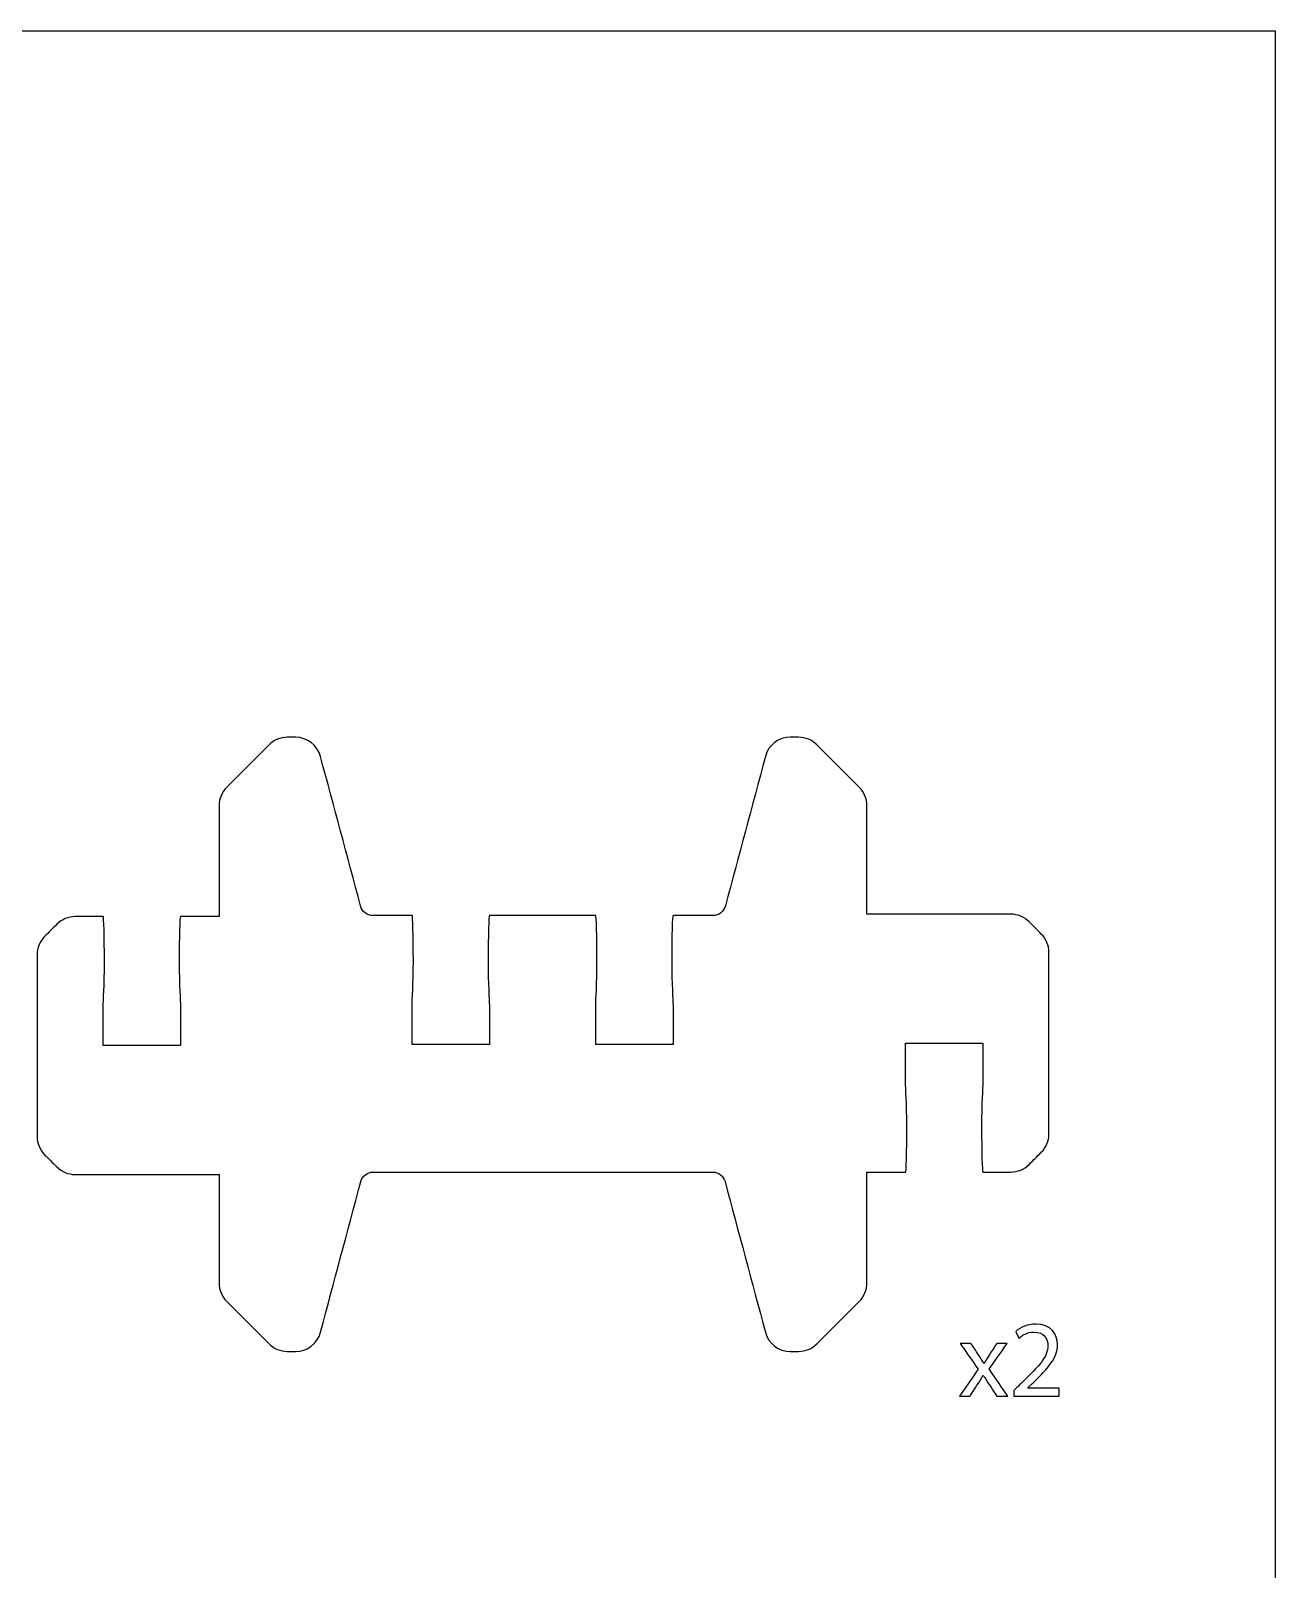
# Model space of a CAD drawing. Extents: x 0 to 465, y 0 to 285.
# Drawn here: x 361.9 to 410.2, y 80.5 to 140.2 of the extents above; entities that cross this region are included whole.
import ezdxf

# ---------------------------------------------------------------- set-up
doc = ezdxf.new("R2010")
doc.units = 0
doc.header["$MEASUREMENT"] = 0
doc.layers.add('DEFAULT', color=18, linetype='CONTINUOUS')

msp = doc.modelspace()

# ---------------------------------------------------------------- linework, layer by layer
at = {"layer": 'DEFAULT', "color": 18}
msp.add_lwpolyline([(410.176, 5.176), (240.176, 5.176), (240.176, 140.176), (410.176, 140.176)], close=True, dxfattribs=at)
at = {"layer": 'DEFAULT', "color": 1}
msp.add_open_spline([(401.396, 104.436), (401.396, 102.087), (401.396, 99.737), (401.396, 97.388), (401.396, 97.123), (401.29, 96.869), (401.103, 96.682), (400.945, 96.523), (400.786, 96.365), (400.627, 96.206), (400.44, 96.019), (400.186, 95.913), (399.918, 95.913), (399.557, 95.913), (399.196, 95.913), (398.835, 95.913), (398.807, 95.913), (398.786, 96.696), (398.786, 97.663), (398.786, 98.629), (398.835, 99.127), (398.835, 99.413), (398.835, 99.912), (398.835, 100.412), (398.835, 100.912), (397.835, 100.912), (396.836, 100.912), (395.836, 100.912), (395.836, 100.412), (395.836, 99.912), (395.836, 99.413), (395.836, 99.127), (395.886, 98.629), (395.886, 97.663), (395.886, 96.696), (395.861, 95.913), (395.836, 95.913), (395.337, 95.913), (394.837, 95.913), (394.337, 95.913), (394.337, 94.477), (394.337, 93.041), (394.337, 91.606), (394.337, 91.341), (394.231, 91.087), (394.044, 90.9), (393.494, 90.35), (392.944, 89.799), (392.393, 89.249), (392.206, 89.062), (391.952, 88.956), (391.684, 88.956), (391.578, 88.956), (391.473, 88.956), (391.367, 88.956), (390.915, 88.956), (390.52, 89.26), (390.4, 89.697), (389.878, 91.646), (389.356, 93.594), (388.834, 95.543), (388.777, 95.761), (388.58, 95.913), (388.354, 95.913), (383.965, 95.913), (379.577, 95.913), (375.188, 95.913), (374.963, 95.913), (374.761, 95.761), (374.705, 95.543), (374.184, 93.594), (373.663, 91.646), (373.142, 89.697), (373.026, 89.26), (372.627, 88.956), (372.176, 88.956), (372.069, 88.956), (371.962, 88.956), (371.855, 88.956), (371.59, 88.956), (371.336, 89.062), (371.149, 89.249), (370.6, 89.799), (370.051, 90.35), (369.502, 90.9), (369.315, 91.087), (369.209, 91.341), (369.209, 91.606), (369.209, 93.01), (369.209, 94.414), (369.209, 95.818), (367.347, 95.818), (365.486, 95.818), (363.624, 95.818), (363.36, 95.818), (363.106, 95.924), (362.919, 96.111), (362.76, 96.269), (362.601, 96.428), (362.442, 96.587), (362.255, 96.774), (362.15, 97.028), (362.15, 97.292), (362.15, 99.642), (362.15, 101.991), (362.15, 104.341), (362.15, 104.605), (362.255, 104.863), (362.442, 105.05), (362.601, 105.209), (362.76, 105.367), (362.919, 105.526), (363.106, 105.713), (363.36, 105.819), (363.624, 105.819), (363.986, 105.819), (364.349, 105.819), (364.711, 105.819), (364.739, 105.819), (364.76, 105.036), (364.76, 104.069), (364.76, 103.103), (364.711, 102.605), (364.711, 102.319), (364.711, 101.82), (364.711, 101.32), (364.711, 100.82), (365.71, 100.82), (366.71, 100.82), (367.709, 100.82), (367.709, 101.32), (367.709, 101.82), (367.709, 102.319), (367.709, 102.605), (367.66, 103.103), (367.66, 104.069), (367.66, 105.036), (367.685, 105.819), (367.709, 105.819), (368.209, 105.819), (368.709, 105.819), (369.209, 105.819), (369.209, 107.254), (369.209, 108.688), (369.209, 110.123), (369.209, 110.391), (369.315, 110.645), (369.502, 110.832), (370.051, 111.382), (370.6, 111.933), (371.149, 112.483), (371.336, 112.67), (371.59, 112.776), (371.855, 112.776), (371.962, 112.776), (372.069, 112.776), (372.176, 112.776), (372.627, 112.776), (373.026, 112.469), (373.142, 112.031), (373.66, 110.098), (374.177, 108.165), (374.694, 106.232), (374.751, 106.013), (374.948, 105.861), (375.178, 105.861), (375.683, 105.861), (376.189, 105.861), (376.695, 105.861), (376.723, 105.861), (376.744, 105.078), (376.744, 104.112), (376.744, 103.145), (376.695, 102.648), (376.695, 102.362), (376.695, 101.862), (376.695, 101.362), (376.695, 100.863), (377.694, 100.863), (378.694, 100.863), (379.693, 100.863), (379.693, 101.362), (379.693, 101.862), (379.693, 102.362), (379.693, 102.648), (379.644, 103.145), (379.644, 104.112), (379.644, 105.078), (379.669, 105.861), (379.693, 105.861), (381.068, 105.861), (382.443, 105.861), (383.817, 105.861), (383.845, 105.861), (383.867, 105.078), (383.867, 104.112), (383.867, 103.145), (383.817, 102.648), (383.817, 102.362), (383.817, 101.862), (383.817, 101.362), (383.817, 100.863), (384.817, 100.863), (385.816, 100.863), (386.816, 100.863), (386.816, 101.362), (386.816, 101.862), (386.816, 102.362), (386.816, 102.648), (386.766, 103.145), (386.766, 104.112), (386.766, 105.078), (386.791, 105.861), (386.816, 105.861), (387.332, 105.861), (387.848, 105.861), (388.365, 105.861), (388.59, 105.861), (388.788, 106.013), (388.848, 106.232), (389.365, 108.166), (389.883, 110.101), (390.4, 112.035), (390.52, 112.472), (390.915, 112.776), (391.367, 112.776), (391.473, 112.776), (391.578, 112.776), (391.684, 112.776), (391.952, 112.776), (392.206, 112.67), (392.393, 112.483), (392.944, 111.933), (393.494, 111.382), (394.044, 110.832), (394.231, 110.645), (394.337, 110.388), (394.337, 110.123), (394.337, 108.72), (394.337, 107.317), (394.337, 105.914), (396.197, 105.914), (398.058, 105.914), (399.918, 105.914), (400.186, 105.914), (400.44, 105.808), (400.627, 105.621), (400.786, 105.463), (400.945, 105.304), (401.103, 105.145), (401.29, 104.958), (401.396, 104.701), (401.396, 104.436)], degree=3, knots=[1, 1, 1, 1, 20.98, 20.98, 20.98, 21.98, 21.98, 21.98, 23.889188, 23.889188, 23.889188, 24.889188, 24.889188, 24.889188, 27.959188, 27.959188, 27.959188, 28.959188, 28.959188, 28.959188, 29.959188, 29.959188, 29.959188, 34.209188, 34.209188, 34.209188, 42.709188, 42.709188, 42.709188, 46.959188, 46.959188, 46.959188, 47.959188, 47.959188, 47.959188, 48.959188, 48.959188, 48.959188, 53.209188, 53.209188, 53.209188, 65.419188, 65.419188, 65.419188, 66.419188, 66.419188, 66.419188, 73.037708, 73.037708, 73.037708, 74.037708, 74.037708, 74.037708, 74.937708, 74.937708, 74.937708, 75.937708, 75.937708, 75.937708, 93.092255, 93.092255, 93.092255, 94.092255, 94.092255, 94.092255, 131.412255, 131.412255, 131.412255, 132.412255, 132.412255, 132.412255, 149.564217, 149.564217, 149.564217, 150.564217, 150.564217, 150.564217, 151.474217, 151.474217, 151.474217, 152.474217, 152.474217, 152.474217, 159.085669, 159.085669, 159.085669, 160.085669, 160.085669, 160.085669, 172.025669, 172.025669, 172.025669, 187.855669, 187.855669, 187.855669, 188.855669, 188.855669, 188.855669, 190.764858, 190.764858, 190.764858, 191.764858, 191.764858, 191.764858, 211.744858, 211.744858, 211.744858, 212.744858, 212.744858, 212.744858, 214.654046, 214.654046, 214.654046, 215.654046, 215.654046, 215.654046, 218.734046, 218.734046, 218.734046, 219.734046, 219.734046, 219.734046, 220.734046, 220.734046, 220.734046, 224.984046, 224.984046, 224.984046, 233.484046, 233.484046, 233.484046, 237.734046, 237.734046, 237.734046, 238.734046, 238.734046, 238.734046, 239.734046, 239.734046, 239.734046, 243.984046, 243.984046, 243.984046, 256.184046, 256.184046, 256.184046, 257.184046, 257.184046, 257.184046, 263.795498, 263.795498, 263.795498, 264.795498, 264.795498, 264.795498, 265.705498, 265.705498, 265.705498, 266.705498, 266.705498, 266.705498, 283.724123, 283.724123, 283.724123, 284.724123, 284.724123, 284.724123, 289.024123, 289.024123, 289.024123, 290.024123, 290.024123, 290.024123, 291.024123, 291.024123, 291.024123, 295.274123, 295.274123, 295.274123, 303.774123, 303.774123, 303.774123, 308.024123, 308.024123, 308.024123, 309.024123, 309.024123, 309.024123, 310.024123, 310.024123, 310.024123, 321.714123, 321.714123, 321.714123, 322.714123, 322.714123, 322.714123, 323.714123, 323.714123, 323.714123, 327.964123, 327.964123, 327.964123, 336.464123, 336.464123, 336.464123, 340.714123, 340.714123, 340.714123, 341.714123, 341.714123, 341.714123, 342.714123, 342.714123, 342.714123, 347.104123, 347.104123, 347.104123, 348.104123, 348.104123, 348.104123, 365.132409, 365.132409, 365.132409, 366.132409, 366.132409, 366.132409, 367.032409, 367.032409, 367.032409, 368.032409, 368.032409, 368.032409, 374.650928, 374.650928, 374.650928, 375.650928, 375.650928, 375.650928, 387.580928, 387.580928, 387.580928, 403.400928, 403.400928, 403.400928, 404.400928, 404.400928, 404.400928, 406.310116, 406.310116, 406.310116, 407.310116, 407.310116, 407.310116, 407.310116], dxfattribs=at)
at = {"layer": 'DEFAULT', "color": 18}
for points, knots in [([(400.042, 87.218), (400.042, 87.294), (400.042, 87.37), (400.042, 87.446), (400.14, 87.541), (400.237, 87.635), (400.334, 87.73), (401.036, 88.398), (401.354, 88.754), (401.358, 89.169), (401.358, 89.448), (401.223, 89.706), (400.813, 89.706), (400.563, 89.706), (400.356, 89.579), (400.229, 89.473), (400.189, 89.561), (400.149, 89.648), (400.11, 89.735), (400.3, 89.896), (400.571, 90.015), (400.889, 90.015), (401.481, 90.015), (401.731, 89.608), (401.731, 89.215), (401.731, 88.707), (401.362, 88.297), (400.783, 87.738), (400.71, 87.671), (400.636, 87.603), (400.563, 87.527), (400.975, 87.527), (401.387, 87.527), (401.798, 87.527), (401.798, 87.424), (401.798, 87.321), (401.798, 87.218), (401.213, 87.218), (400.628, 87.218), (400.042, 87.218)], [4.978, 4.978, 4.978, 4.978, 5.625, 5.625, 5.625, 6.779123, 6.779123, 6.779123, 7.779123, 7.779123, 7.779123, 8.779123, 8.779123, 8.779123, 9.779123, 9.779123, 9.779123, 10.594565, 10.594565, 10.594565, 11.594565, 11.594565, 11.594565, 12.594565, 12.594565, 12.594565, 13.594565, 13.594565, 13.594565, 14.466771, 14.466771, 14.466771, 17.968771, 17.968771, 17.968771, 18.844771, 18.844771, 18.844771, 23.822771, 23.822771, 23.822771, 23.822771]), ([(398.374, 89.266), (398.471, 89.119), (398.569, 88.973), (398.666, 88.826), (398.742, 88.712), (398.806, 88.606), (398.873, 88.491), (398.878, 88.491), (398.882, 88.491), (398.886, 88.491), (398.954, 88.614), (399.021, 88.72), (399.089, 88.83), (399.185, 88.975), (399.281, 89.121), (399.377, 89.266), (399.511, 89.266), (399.645, 89.266), (399.779, 89.266), (399.546, 88.936), (399.313, 88.606), (399.081, 88.276), (399.321, 87.923), (399.56, 87.571), (399.8, 87.218), (399.659, 87.218), (399.518, 87.218), (399.377, 87.218), (399.277, 87.372), (399.177, 87.525), (399.077, 87.679), (398.996, 87.798), (398.928, 87.912), (398.848, 88.035), (398.78, 87.912), (398.709, 87.802), (398.632, 87.679), (398.533, 87.525), (398.435, 87.372), (398.336, 87.218), (398.199, 87.218), (398.063, 87.218), (397.926, 87.218), (398.168, 87.566), (398.411, 87.915), (398.654, 88.263), (398.422, 88.597), (398.191, 88.932), (397.96, 89.266), (398.098, 89.266), (398.236, 89.266), (398.374, 89.266)], [0, 0, 0, 0, 1.496861, 1.496861, 1.496861, 2.496861, 2.496861, 2.496861, 2.532861, 2.532861, 2.532861, 3.532861, 3.532861, 3.532861, 5.013091, 5.013091, 5.013091, 6.152091, 6.152091, 6.152091, 9.585759, 9.585759, 9.585759, 13.212262, 13.212262, 13.212262, 14.411262, 14.411262, 14.411262, 15.971439, 15.971439, 15.971439, 16.994439, 16.994439, 16.994439, 17.994439, 17.994439, 17.994439, 19.547555, 19.547555, 19.547555, 20.710555, 20.710555, 20.710555, 24.321004, 24.321004, 24.321004, 27.77731, 27.77731, 27.77731, 28.95231, 28.95231, 28.95231, 28.95231])]:
    msp.add_open_spline(points, degree=3, knots=knots, dxfattribs=at)

doc.saveas('drawing.dxf')
